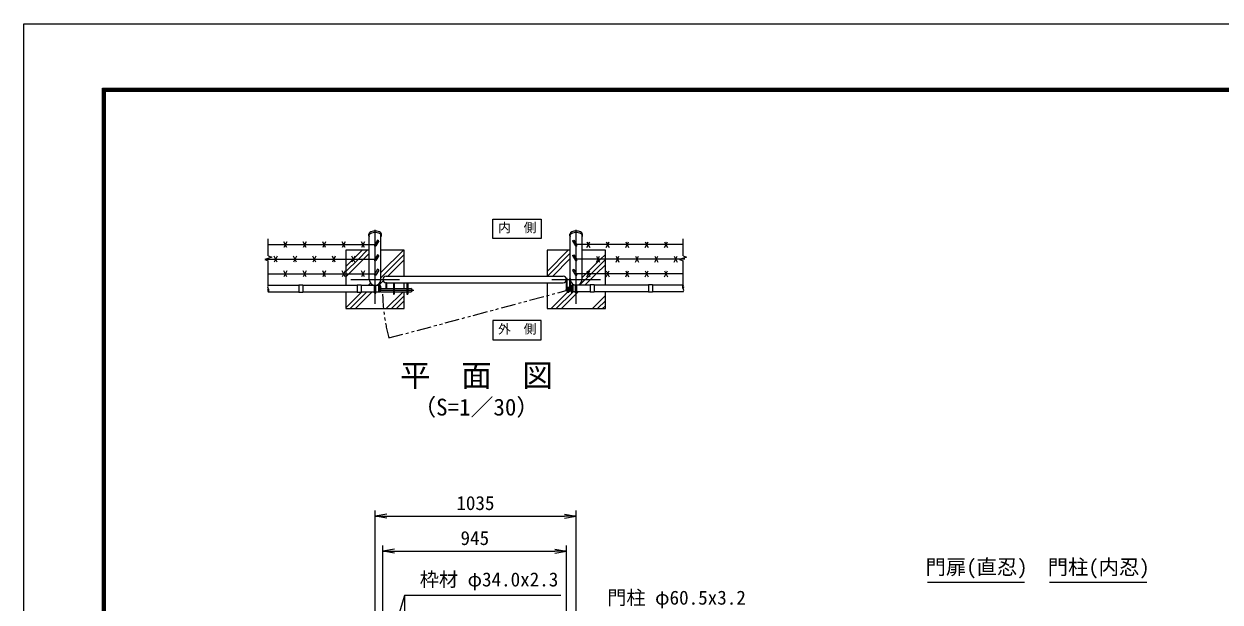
# Model space of a CAD drawing. Units: millimetres, scale not verified. Extents: x -6300 to 6300, y -4455 to 4455.
# Drawn here: x -6300 to -143, y 1481 to 4455 of the extents above; entities that cross this region are included whole.
import ezdxf
from ezdxf.enums import TextEntityAlignment as Align

# ---------------------------------------------------------------- set-up
doc = ezdxf.new("R2010")
doc.units = ezdxf.units.MM
doc.header["$LTSCALE"] = 30
doc.linetypes.add('USER1', pattern=[50.8, 31.75, -6.35, 6.35, -6.35])
doc.linetypes.add('USER2', pattern=[5, 2.5, -0.5, 0.5, -0.5, 0.5, -0.5])
for name, color, linetype, lineweight in [('0-0_D-STR1', 1, 'Continuous', 18), ('0-1_D-STR3', 3, 'Continuous', 13), ('0-2_D-BMK', 2, 'USER1', 13), ('0-3_D-STR4', 7, 'Continuous', 9), ('0-5_D-DCR-HCH', 7, 'Continuous', 9), ('0-6_D-STR-DIM', 7, 'Continuous', 9), ('0-7_0', 7, 'Continuous', 9), ('0-8_D-STR-TXT', 7, 'Continuous', 9), ('0-9_D-TTL-TXT', 7, 'Continuous', 18), ('0-A_D-TTL', 7, 'Continuous', 9)]:
    doc.layers.add(name, color=color, linetype=linetype, lineweight=lineweight)
doc.styles.add('ＭＳ ゴシック', font='')
doc.styles.get('ＭＳ ゴシック').set_extended_font_data('MS Gothic')

# ---------------------------------------------------------------- blocks, each defined once
blk = doc.blocks.new('_Open')
at = {"layer": '0-7_0'}
blk.add_line((-30, 5), (0, 0), dxfattribs=at)
blk.add_lwpolyline([(-30, -5), (0, 0), (-30, 0)], dxfattribs=at)

msp = doc.modelspace()

# ---------------------------------------------------------------- linework, layer by layer
at = {"layer": '0-0_D-STR1'}
for p, q in [((-4524.34, 3365.91), (-4524.34, 3373.88)), ((-4522.49, 3140.91), (-4522.49, 3371.23)), ((-4461.99, 3140.91), (-4461.99, 3371.23)), ((-4460.14, 3365.91), (-4460.14, 3373.88)), ((-3489.34, 3365.91), (-3489.34, 3373.88)), ((-3487.49, 3140.91), (-3487.49, 3371.23)), ((-3426.99, 3140.91), (-3426.99, 3371.23)), ((-3425.14, 3365.91), (-3425.14, 3373.88)), ((-4435.49, 3157.91), (-3524.49, 3157.91)), ((-5042.24, 3110.66), (-4884.74, 3110.66)), ((-4864.74, 3110.66), (-4584.74, 3110.66)), ((-4564.74, 3110.66), (-4496.24, 3110.66)), ((-4488.24, 3110.66), (-4475.24, 3110.66)), ((-4466.91, 3111.16), (-4475.24, 3111.16)), ((-4475.24, 3111.16), (-4475.24, 3076.16)), ((-4467.24, 3111.16), (-4467.24, 3076.16)), ((-4435.49, 3123.91), (-3524.49, 3123.91)), ((-3482.58, 3111.16), (-3474.24, 3111.16)), ((-3482.24, 3111.16), (-3482.24, 3076.16)), ((-3474.24, 3111.16), (-3474.24, 3076.16)), ((-3461.24, 3110.66), (-3474.24, 3110.66)), ((-3384.74, 3110.66), (-3453.24, 3110.66)), ((-3084.74, 3110.66), (-3364.74, 3110.66)), ((-2907.24, 3110.66), (-3064.74, 3110.66)), ((-5042.24, 3076.66), (-4884.74, 3076.66)), ((-4864.74, 3076.66), (-4584.74, 3076.66)), ((-4564.74, 3076.66), (-4496.24, 3076.66)), ((-4488.24, 3076.66), (-4475.24, 3076.66)), ((-4466.91, 3076.16), (-4475.24, 3076.16)), ((-3482.58, 3076.16), (-3474.24, 3076.16)), ((-3461.24, 3076.66), (-3474.24, 3076.66)), ((-3384.74, 3076.66), (-3453.24, 3076.66)), ((-3084.74, 3076.66), (-3364.74, 3076.66)), ((-2907.24, 3076.66), (-3064.74, 3076.66))]:
    msp.add_line(p, q, dxfattribs=at)
for centre, radius, start, end in [((-4492.24, 3140.91), 30.25, 180, 0), ((-4435.49, 3140.91), 17, 90, 270), ((-3524.49, 3140.91), 17, 270, 90), ((-3457.24, 3140.91), 30.25, 180, 0), ((-4466.91, 3110.16), 1, 32.29827, 90), ((-4497.47, 3093.66), 35.72, 331.52136, 28.47864), ((-3452.02, 3093.66), 35.72, 151.52136, 208.47864), ((-3482.58, 3110.16), 1, 90, 147.70173), ((-4466.91, 3077.16), 1, 270, 327.70173), ((-3482.58, 3077.16), 1, 212.29827, 270)]:
    msp.add_arc(centre, radius, start, end, dxfattribs=at)
for centre, major_axis, start_param, end_param in [((-4492.24, 3373.88), (32.1, 0), 6.2831853, 9.424778), ((-3457.24, 3373.88), (-32.1, 0), 3.1415927, 6.2831853), ((-4492.24, 3365.91), (32.1, 0), 5.9420265, 9.7659367), ((-3457.24, 3365.91), (-32.1, 0), 2.8004339, 6.6243441)]:
    msp.add_ellipse(centre, major_axis=major_axis, ratio=0.494803, start_param=start_param, end_param=end_param, dxfattribs=at)
at = {"layer": '0-1_D-STR3'}
for p, q in [((-4947.24, 3334.91), (-4962.24, 3304.91)), ((-4947.24, 3304.91), (-4962.24, 3334.91)), ((-4847.24, 3334.91), (-4862.24, 3304.91)), ((-4847.24, 3304.91), (-4862.24, 3334.91)), ((-4747.24, 3334.91), (-4762.24, 3304.91)), ((-4747.24, 3304.91), (-4762.24, 3334.91)), ((-4647.24, 3334.91), (-4662.24, 3304.91)), ((-4647.24, 3304.91), (-4662.24, 3334.91)), ((-4547.24, 3334.91), (-4562.24, 3304.91)), ((-4547.24, 3304.91), (-4562.24, 3334.91)), ((-4480.7, 3342.91), (-4495.71, 3316.91)), ((-4473.77, 3338.91), (-4488.78, 3312.91)), ((-4473.77, 3338.91), (-4480.7, 3342.91)), ((-3475.72, 3338.91), (-3468.79, 3342.91)), ((-3475.72, 3338.91), (-3460.71, 3312.91)), ((-3468.79, 3342.91), (-3453.78, 3316.91)), ((-3402.24, 3334.91), (-3387.24, 3304.91)), ((-3402.24, 3304.91), (-3387.24, 3334.91)), ((-3302.24, 3334.91), (-3287.24, 3304.91)), ((-3302.24, 3304.91), (-3287.24, 3334.91)), ((-3202.24, 3334.91), (-3187.24, 3304.91)), ((-3202.24, 3304.91), (-3187.24, 3334.91)), ((-3102.24, 3334.91), (-3087.24, 3304.91)), ((-3102.24, 3304.91), (-3087.24, 3334.91)), ((-3002.24, 3334.91), (-2987.24, 3304.91)), ((-3002.24, 3304.91), (-2987.24, 3334.91)), ((-5042.24, 3319.91), (-4492.24, 3319.91)), ((-4480.7, 3267.91), (-4495.71, 3241.91)), ((-4473.77, 3263.91), (-4488.78, 3237.91)), ((-4473.77, 3263.91), (-4480.7, 3267.91)), ((-3475.72, 3263.91), (-3468.79, 3267.91)), ((-3475.72, 3263.91), (-3460.71, 3237.91)), ((-3468.79, 3267.91), (-3453.78, 3241.91)), ((-2907.24, 3319.91), (-3457.24, 3319.91)), ((-5052.07, 3244.91), (-4492.24, 3244.91)), ((-4997.24, 3259.91), (-5012.24, 3229.91)), ((-4997.24, 3229.91), (-5012.24, 3259.91)), ((-4897.24, 3259.91), (-4912.24, 3229.91)), ((-4897.24, 3229.91), (-4912.24, 3259.91)), ((-4797.24, 3259.91), (-4812.24, 3229.91)), ((-4797.24, 3229.91), (-4812.24, 3259.91)), ((-4697.24, 3259.91), (-4712.24, 3229.91)), ((-4697.24, 3229.91), (-4712.24, 3259.91)), ((-4597.24, 3259.91), (-4612.24, 3229.91)), ((-4597.24, 3229.91), (-4612.24, 3259.91)), ((-2897.42, 3244.91), (-3457.24, 3244.91)), ((-3352.24, 3259.91), (-3337.24, 3229.91)), ((-3352.24, 3229.91), (-3337.24, 3259.91)), ((-3252.24, 3259.91), (-3237.24, 3229.91)), ((-3252.24, 3229.91), (-3237.24, 3259.91)), ((-3152.24, 3259.91), (-3137.24, 3229.91)), ((-3152.24, 3229.91), (-3137.24, 3259.91)), ((-3052.24, 3259.91), (-3037.24, 3229.91)), ((-3052.24, 3229.91), (-3037.24, 3259.91)), ((-2952.24, 3259.91), (-2937.24, 3229.91)), ((-2952.24, 3229.91), (-2937.24, 3259.91)), ((-5042.24, 3169.91), (-4492.24, 3169.91)), ((-4947.24, 3184.91), (-4962.24, 3154.91)), ((-4947.24, 3154.91), (-4962.24, 3184.91)), ((-4847.24, 3184.91), (-4862.24, 3154.91)), ((-4847.24, 3154.91), (-4862.24, 3184.91)), ((-4747.24, 3184.91), (-4762.24, 3154.91)), ((-4747.24, 3154.91), (-4762.24, 3184.91)), ((-4647.24, 3184.91), (-4662.24, 3154.91)), ((-4647.24, 3154.91), (-4662.24, 3184.91)), ((-4547.24, 3184.91), (-4562.24, 3154.91)), ((-4547.24, 3154.91), (-4562.24, 3184.91)), ((-4480.7, 3192.91), (-4495.71, 3166.91)), ((-4473.77, 3188.91), (-4488.78, 3162.91)), ((-4473.77, 3188.91), (-4480.7, 3192.91)), ((-3507.49, 3086.91), (-3507.49, 3145.91)), ((-3502.99, 3145.91), (-3507.49, 3145.91)), ((-3502.99, 3095.27), (-3502.99, 3145.91)), ((-3491.99, 3145.91), (-3491.99, 3095.27)), ((-3491.99, 3145.91), (-3487.49, 3145.91)), ((-3487.49, 3145.91), (-3487.49, 3086.91)), ((-3475.72, 3188.91), (-3468.79, 3192.91)), ((-3475.72, 3188.91), (-3460.71, 3162.91)), ((-3468.79, 3192.91), (-3453.78, 3166.91)), ((-2907.24, 3169.91), (-3457.24, 3169.91)), ((-3402.24, 3184.91), (-3387.24, 3154.91)), ((-3402.24, 3154.91), (-3387.24, 3184.91)), ((-3302.24, 3184.91), (-3287.24, 3154.91)), ((-3302.24, 3154.91), (-3287.24, 3184.91)), ((-3202.24, 3184.91), (-3187.24, 3154.91)), ((-3202.24, 3154.91), (-3187.24, 3184.91)), ((-3102.24, 3184.91), (-3087.24, 3154.91)), ((-3102.24, 3154.91), (-3087.24, 3184.91)), ((-3002.24, 3184.91), (-2987.24, 3154.91)), ((-3002.24, 3154.91), (-2987.24, 3184.91)), ((-4884.74, 3112.66), (-4884.74, 3074.66)), ((-4884.74, 3112.66), (-4864.74, 3112.66)), ((-4864.74, 3112.66), (-4864.74, 3074.66)), ((-4584.74, 3112.66), (-4584.74, 3074.66)), ((-4584.74, 3112.66), (-4564.74, 3112.66)), ((-4564.74, 3112.66), (-4564.74, 3074.66)), ((-4496.24, 3072.66), (-4496.24, 3110.93)), ((-4488.24, 3072.66), (-4488.24, 3110.93)), ((-4461.99, 3093.66), (-4398.49, 3093.66)), ((-4437.74, 3123.91), (-4437.74, 3093.66)), ((-4433.24, 3123.91), (-4437.74, 3123.91)), ((-4433.24, 3123.91), (-4433.24, 3093.66)), ((-4398.49, 3123.91), (-4398.49, 3064.66)), ((-4393.99, 3123.91), (-4393.99, 3064.66)), ((-4393.99, 3093.66), (-4328.49, 3093.66)), ((-4328.49, 3123.91), (-4328.49, 3064.66)), ((-4323.99, 3123.91), (-4323.99, 3064.66)), ((-4323.99, 3093.66), (-4308.49, 3093.66)), ((-3461.24, 3072.66), (-3461.24, 3110.93)), ((-3453.24, 3072.66), (-3453.24, 3110.93)), ((-3384.74, 3112.66), (-3384.74, 3074.66)), ((-3364.74, 3112.66), (-3384.74, 3112.66)), ((-3364.74, 3112.66), (-3364.74, 3074.66)), ((-3084.74, 3112.66), (-3084.74, 3074.66)), ((-3064.74, 3112.66), (-3084.74, 3112.66)), ((-3064.74, 3112.66), (-3064.74, 3074.66)), ((-4884.74, 3074.66), (-4864.74, 3074.66)), ((-4584.74, 3074.66), (-4564.74, 3074.66)), ((-4461.99, 3077.66), (-4398.49, 3077.66)), ((-4398.49, 3064.66), (-4393.99, 3064.66)), ((-4393.99, 3077.66), (-4328.49, 3077.66)), ((-4328.49, 3064.66), (-4323.99, 3064.66)), ((-4323.99, 3077.66), (-4308.49, 3077.66)), ((-3364.74, 3074.66), (-3384.74, 3074.66)), ((-3064.74, 3074.66), (-3084.74, 3074.66))]:
    msp.add_line(p, q, dxfattribs=at)
for radius in [10, 5.5]:
    msp.add_circle((-3497.49, 3086.91), radius, dxfattribs=at)
for centre, radius, start, end in [((-4492.24, 3314.91), 4, 150, 330), ((-3457.24, 3314.91), 4, 210, 30), ((-4492.24, 3239.91), 4, 150, 330), ((-3457.24, 3239.91), 4, 210, 30), ((-4492.24, 3164.91), 4, 150, 330), ((-3457.24, 3164.91), 4, 210, 30), ((-4308.49, 3085.66), 8, 270, 90), ((-4492.24, 3072.66), 4, 180, 0), ((-3457.24, 3072.66), 4, 180, 0)]:
    msp.add_arc(centre, radius, start, end, dxfattribs=at)
at = {"layer": '0-2_D-BMK'}
for p, q in [((-4492.24, 3015.91), (-4492.24, 3395.91)), ((-3457.24, 3015.91), (-3457.24, 3395.91)), ((-4617.24, 3140.91), (-4367.24, 3140.91)), ((-3582.24, 3140.91), (-3332.24, 3140.91)), ((-4461.99, 3085.66), (-4293.82, 3085.66)), ((-3513.02, 3086.91), (-3481.96, 3086.91)), ((-3497.49, 3071.38), (-3497.49, 3102.45))]:
    msp.add_line(p, q, dxfattribs=at)
at = {"layer": '0-2_D-BMK', "linetype": 'USER2'}
msp.add_line((-4421.52, 2839.69), (-3497.49, 3086.91), dxfattribs=at)
msp.add_arc((-3497.49, 3086.91), 956.52, 181.33289, 194.97898, dxfattribs=at)
at = {"layer": '0-3_D-STR4'}
for p, q in [((-4642.24, 3290.91), (-4642.24, 3110.66)), ((-4522.49, 3290.91), (-4642.24, 3290.91)), ((-3607.24, 3290.91), (-3607.24, 3157.91)), ((-3487.49, 3290.91), (-3607.24, 3290.91)), ((-4342.24, 3093.66), (-4342.24, 3123.91))]:
    msp.add_line(p, q, dxfattribs=at)
for points in [[(-4342.24, 3157.91), (-4342.24, 3290.91), (-4461.99, 3290.91)], [(-3307.24, 3110.66), (-3307.24, 3290.91), (-3426.99, 3290.91)], [(-3607.24, 3123.91), (-3607.24, 2990.91), (-3307.24, 2990.91), (-3307.24, 3076.66)], [(-4642.24, 3076.66), (-4642.24, 2990.91), (-4342.24, 2990.91), (-4342.24, 3077.66)]]:
    msp.add_lwpolyline(points, dxfattribs=at)
at = {"layer": '0-5_D-DCR-HCH'}
for p, q in [((-4461.99, 3175.74), (-4346.82, 3290.91)), ((-4461.99, 3149.22), (-4342.24, 3268.97)), ((-3607.24, 3181.96), (-3498.29, 3290.91)), ((-3604.77, 3157.91), (-3487.49, 3275.19)), ((-4426.78, 3157.91), (-4342.24, 3242.45)), ((-3578.25, 3157.91), (-3487.49, 3248.68)), ((-4527.07, 3110.66), (-4515.74, 3121.99)), ((-4500.55, 3110.66), (-4499.54, 3111.68)), ((-4473.53, 3111.16), (-4450.87, 3133.82)), ((-3466.41, 3110.66), (-3465.24, 3111.83)), ((-4642.24, 2995.49), (-4561.07, 3076.66)), ((-4620.3, 2990.91), (-4534.55, 3076.66)), ((-4593.78, 2990.91), (-4508.03, 3076.66)), ((-4434.68, 2990.91), (-4347.93, 3077.66)), ((-4408.17, 2990.91), (-4342.24, 3056.84)), ((-4381.65, 2990.91), (-4342.24, 3030.32)), ((-3586.16, 2990.91), (-3499.83, 3077.24)), ((-3559.64, 2990.91), (-3474.39, 3076.16)), ((-3533.12, 2990.91), (-3447.37, 3076.66)), ((-3474.24, 3076.31), (-3473.89, 3076.66)), ((-3374.02, 2990.91), (-3307.24, 3057.69)), ((-3347.51, 2990.91), (-3307.24, 3031.18)), ((-3320.99, 2990.91), (-3307.24, 3004.66))]:
    msp.add_line(p, q, dxfattribs=at)
for points in [[(-4642.24, 3181.1), (-4578.43, 3244.91), (-4532.43, 3290.91)], [(-4642.24, 3207.62), (-4604.95, 3244.91), (-4558.95, 3290.91)], [(-4642.24, 3154.59), (-4626.91, 3169.91), (-4551.91, 3244.91), (-4522.49, 3274.34)], [(-3426.99, 3150.08), (-3407.16, 3169.91), (-3332.16, 3244.91), (-3307.24, 3269.83)], [(-3439.89, 3110.66), (-3380.64, 3169.91), (-3307.24, 3243.31)], [(-3413.37, 3110.66), (-3354.12, 3169.91), (-3307.24, 3216.79)]]:
    msp.add_lwpolyline(points, dxfattribs=at)
at = {"layer": '0-6_D-STR-DIM'}
for p, q in [((-5042.24, 3261.99), (-5042.24, 3349.16)), ((-2907.24, 3261.99), (-2907.24, 3349.16)), ((-5024.62, 3255.58), (-5059.86, 3242.75)), ((-5059.86, 3242.75), (-5042.24, 3236.34)), ((-5042.24, 3261.99), (-5024.62, 3255.58)), ((-5042.24, 3110.66), (-5042.24, 3236.34)), ((-2889.62, 3255.58), (-2924.86, 3242.75)), ((-2924.86, 3242.75), (-2907.24, 3236.34)), ((-2907.24, 3261.99), (-2889.62, 3255.58)), ((-2907.24, 3110.66), (-2907.24, 3236.34)), ((-4492.24, 1282.95), (-4492.24, 1952.95)), ((-4432.24, 1922.95), (-3517.24, 1922.95)), ((-3457.24, 1282.95), (-3457.24, 1952.95)), ((-4452.49, 1242.95), (-4452.49, 1772.95)), ((-4392.49, 1742.95), (-3567.49, 1742.95)), ((-3507.49, 1242.95), (-3507.49, 1772.95))]:
    msp.add_line(p, q, dxfattribs=at)
for centre, start, end in [((-5033.69, 3102.16), 135.18146, 224.81854), ((-5033.69, 3085.16), 135.18146, 224.81854), ((-5050.8, 3085.16), 315.18146, 44.81854), ((-2898.69, 3102.16), 135.18146, 224.81854), ((-2915.8, 3102.16), 315.18146, 44.81854), ((-2915.8, 3085.16), 315.18146, 44.81854)]:
    msp.add_arc(centre, 12.06, start, end, dxfattribs=at)
at = {"layer": '0-8_D-STR-TXT'}
msp.add_line((-4341.04, 1515.89), (-4341.04, 741), dxfattribs=at)
for points in [[(-3636.71, 3451.58), (-3636.71, 3351.58), (-3886.71, 3351.58), (-3886.71, 3451.58)], [(-3636.71, 2830.24), (-3636.71, 2930.24), (-3886.71, 2930.24), (-3886.71, 2830.24)]]:
    msp.add_lwpolyline(points, close=True, dxfattribs=at)
msp.add_lwpolyline([(-3537.12, 1515.89), (-4341.04, 1515.89), (-4429.85, 1218.2)], dxfattribs=at)
at = {"layer": '0-9_D-TTL-TXT', "lineweight": 9}
for p, q in [((-1649.29, 1583.48), (-1149.29, 1583.48)), ((-1020.62, 1583.48), (-520.62, 1583.48))]:
    msp.add_line(p, q, dxfattribs=at)
at = {"layer": '0-A_D-TTL', "color": 2, "lineweight": 18}
msp.add_lwpolyline([(-6300, 4455), (6300, 4455), (6300, -4455), (-6300, -4455)], close=True, dxfattribs=at)
at = {"layer": '0-A_D-TTL'}
for points in [[(-5895, 4125), (5895, 4125), (5895, -4125), (-5895, -4125)], [(-5891.25, 4121.25), (5891.25, 4121.25), (5891.25, -4121.25), (-5891.25, -4121.25)], [(-5887.5, 4117.5), (5887.5, 4117.5), (5887.5, -4117.5), (-5887.5, -4117.5)], [(-5883.75, 4113.75), (5883.75, 4113.75), (5883.75, -4113.75), (-5883.75, -4113.75)], [(-5880, 4110), (5880, 4110), (5880, -4110), (-5880, -4110)]]:
    msp.add_lwpolyline(points, close=True, dxfattribs=at)

# ---------------------------------------------------------------- block references
at = {"layer": '0-6_D-STR-DIM', "xscale": 2, "yscale": 2, "rotation": 180}
for p in [(-4492.24, 1922.95), (-4452.49, 1742.95)]:
    msp.add_blockref('_Open', p, dxfattribs=at)
at = {"layer": '0-6_D-STR-DIM', "xscale": 2, "yscale": 2}
for p in [(-3457.24, 1922.95), (-3507.49, 1742.95)]:
    msp.add_blockref('_Open', p, dxfattribs=at)

# ---------------------------------------------------------------- texts
at = {"layer": '0-6_D-STR-DIM', "style": 'ＭＳ ゴシック'}
for s, p in [('1035', (-4074.12, 1933.07)), ('945', (-4052.71, 1753.07))]:
    msp.add_text(s, height=72.14, dxfattribs=at).set_placement(p, align=Align.BOTTOM_LEFT)
at = {"layer": '0-8_D-STR-TXT', "style": 'ＭＳ ゴシック'}
for s, height, p in [('内\u3000側', 48.17, (-3859.17, 3369.11)), ('外\u3000側', 48.17, (-3859.17, 2847.77)), ('枠材 φ34.0x2.3', 72.14, (-4262.37, 1540.1)), ('門柱 φ60.5x3.2', 72.14, (-3297.11, 1446.47))]:
    msp.add_text(s, height=height, dxfattribs=at).set_placement(p, align=Align.BOTTOM_LEFT)
at = {"layer": '0-9_D-TTL-TXT', "style": 'ＭＳ ゴシック'}
for s, height, p in [('平\u3000面\u3000図', 115.5, (-4364.59, 2554.61)), ('（S=1／30）', 86.66, (-4296.37, 2414.82)), ('門扉(直忍)', 76.98, (-1659.19, 1600.28)), ('門柱(内忍)', 76.98, (-1030.52, 1599.87))]:
    msp.add_text(s, height=height, dxfattribs=at).set_placement(p, align=Align.BOTTOM_LEFT)

doc.saveas('drawing.dxf')
